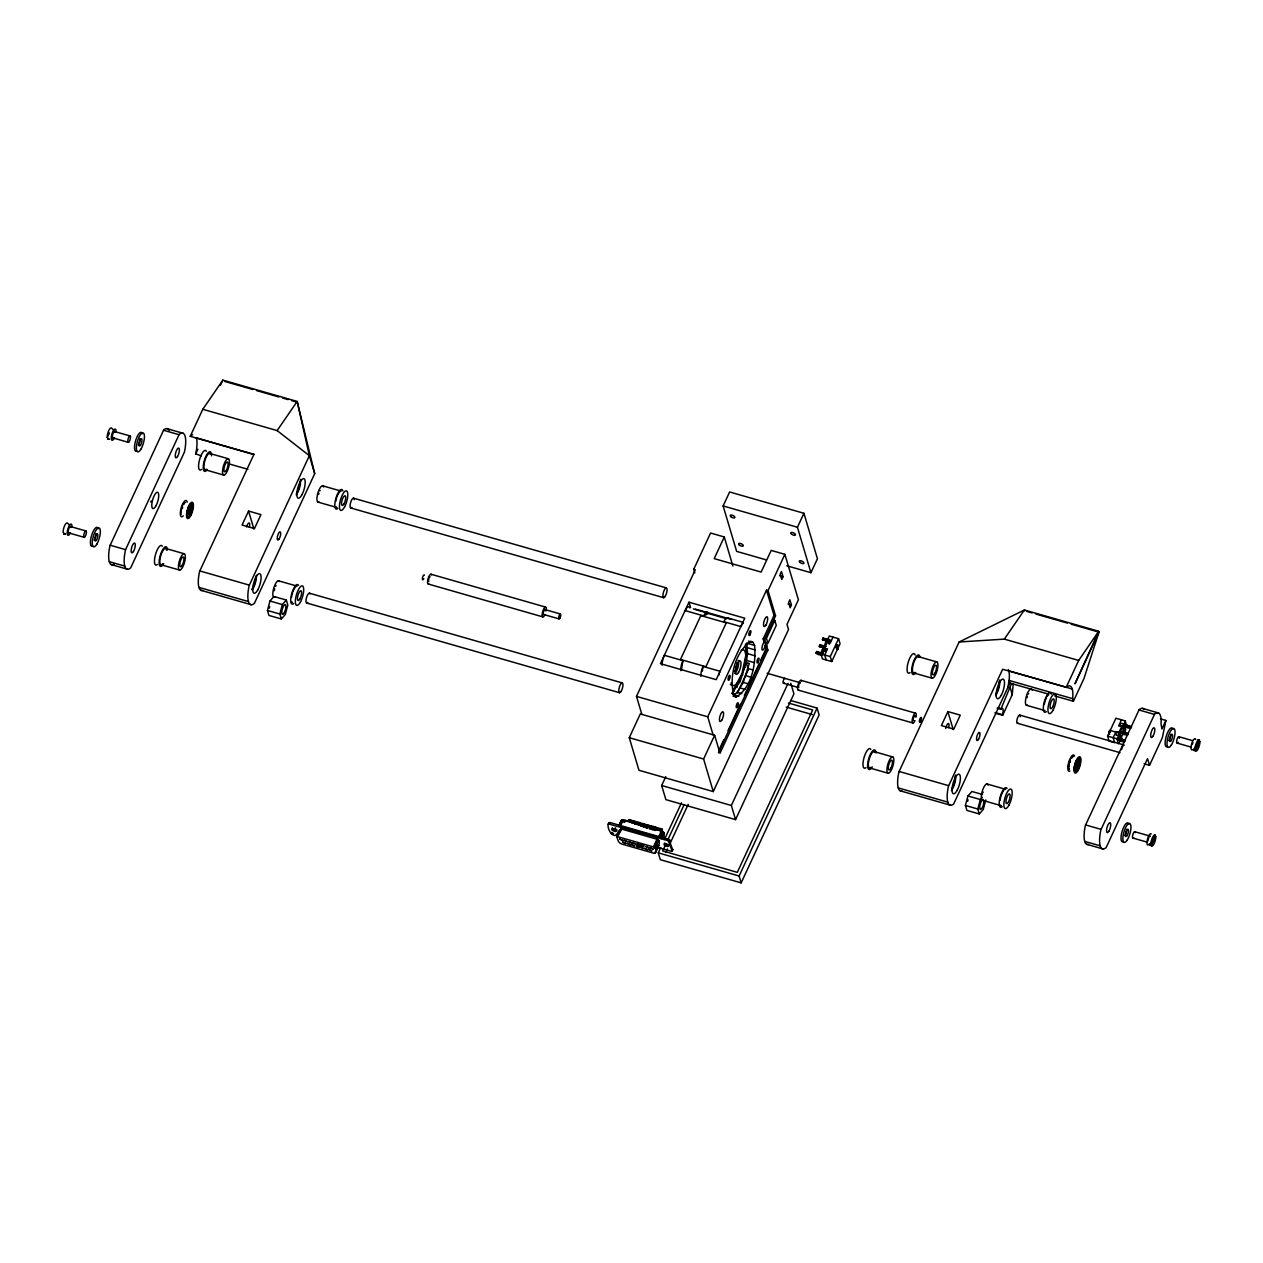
<?xml version="1.0" encoding="UTF-8"?>
<svg xmlns="http://www.w3.org/2000/svg" width="1263" height="1263" viewBox="0 0 1263 1263"><rect width="100%" height="100%" fill="white"/><g stroke="black" fill="none" stroke-linecap="round" stroke-linejoin="round"><path stroke-width="1.5" d="M735.524 667.638L735.713 666.501M742.186 672.484L746.07 654.202L745.423 644.351L746.843 643.183L754.595 645.393C756.205 663.107 752.195 687.183 736.187 697.002L733.077 696.118M658.907 840.653C653.618 842.2 658.623 853.709 653.792 853.22L621.759 844.031C615.618 842.279 615.634 829.949 621.743 829.128L656.981 839.232C662.696 841.205 656.207 850.204 655.181 853.251M662.917 833.438L662.696 831.543L660.991 830.565L625.753 820.461L624.475 821.061M616.391 834.164L615.807 835.411C609.903 836.674 605.056 822.734 610.187 822.592L668.885 839.469L672.737 849.873L670.89 851.215L658.039 847.536M640.357 845.247L637.215 844.063L640.294 845.042M672.153 851.136L668.301 840.732L608.403 823.871M995.323 713.185L1002.664 715.3L1012.263 694.618L1013.226 683.472M1072.619 698.644L1072.776 697.002A22.071 6.978 -74 0 0 1066.335 687.261L1002.617 669.279L948.466 786.186A22.071 6.978 -74 0 0 953.723 803.852L1009.911 683.078L1009.121 680.441L1072.619 698.644L1073.408 701.281L1054.637 695.897M748.296 669.564L746.212 662.538L747.538 653.65L746.843 643.183M636.284 824.123L637.405 822.418L638.904 822.845M644.872 826.57L646.182 824.818A3.173 0.9 10.3 0 1 646.719 824.613L649.592 825.449A3.173 0.9 10.3 0 1 648.945 825.797L646.072 824.976L647.477 825.307M681.325 670.448L682.92 660.628A8.494 2.684 -74 0 0 680.741 670.558M702.354 671.095L703.049 666.406A8.494 2.684 -74 0 0 700.87 676.321M631.642 822.86L633.379 820.855L636.363 821.676A3.205 0.9 10.3 0 1 635.857 821.976L632.842 821.234L634.279 821.503M641.509 845.436C646.798 844.568 642.409 849.51 640.467 843.873M1160.492 718.884L1165.923 720.431L1162.355 737.655L1149.519 765.331L1144.104 763.768M718.426 752.811L766.325 649.64L765.173 645.614L766.72 646.056L767.872 650.082L719.973 753.253L714.637 735.255L640.294 713.942L629.274 737.703L638.952 770.272L713.279 791.585L788.522 629.511L786.991 624.364L798.405 599.783L784.876 554.346L771.188 550.415L761.147 572.076L714.211 558.625L724.267 536.964L710.564 533.033L693.734 569.297L694.792 572.897M732.082 693.166L740.15 681.499L746.67 660.438L754.421 662.665M731.956 693.276L735.05 694.161L737.166 692.313L743.244 682.399L749.322 663.422L746.212 662.538M765.141 645.756L766.72 646.056A4.247 1.342 -74 0 0 765.71 642.678L764.683 639.362L775.545 615.886L768.046 590.61L784.876 554.346M169.1 430.43A22.071 6.978 -74 0 0 163.685 430.004L109.96 545.727A22.071 6.978 -74 0 0 114.096 564.229M125.574 549.642L125.447 550.163A22.071 6.978 -74 0 0 130.705 567.845L184.414 452.122A22.071 6.978 -74 0 0 179.172 434.44L125.574 549.642L110.086 545.19M201.18 455.911L195.718 453.78A22.071 6.978 -74 0 0 196.381 437.835L254.273 454.427M253.958 454.301L199.586 571.429A22.071 6.978 -74 0 0 202.68 590.405M202.79 409.275L277.134 430.588L297.184 401.445L309.356 455.675L249.143 585.637A22.071 6.978 -74 0 0 254.4 603.319L314.708 473.657L297.184 401.445L222.856 380.131L202.79 409.275L190.239 436.319L253.737 454.522M1071.103 624.143L1098.968 632.131L1074.971 683.836L1098.715 631.295L1024.388 609.982L959.122 641.999L898.909 771.961A22.071 6.978 -74 0 0 902.003 790.938M1143.899 709.19A22.071 6.978 -74 0 0 1139.115 709.711L1085.391 825.449A22.071 6.978 -74 0 0 1088.485 844.426M1165.923 720.431L1161.928 729.035L1161.044 723.904A22.071 6.978 -74 0 0 1154.603 714.163L1100.878 829.886A22.071 6.978 -74 0 0 1106.135 847.568L1147.53 758.637L1149.519 765.331M275.713 597.004L286.338 600.051L287.806 605.009L285.296 614.465L281.317 618.981L268.94 615.428L267.456 610.471L269.966 601.014L273.945 596.499M281.317 618.981L279.849 614.023L282.359 604.567L286.338 600.051M985.772 799.984L983.261 809.457L979.283 813.956L966.905 810.404L965.421 805.462L967.932 795.99L971.91 791.491L982.535 794.522M979.283 813.956L977.815 809.015L980.325 799.542L982.314 797.3M634.642 824.06L634.642 822.15M1011.489 683.536L1000.88 709.238A5.936 1.879 -74 0 1 1002.98 709.159A5.936 1.879 -74 0 1 1002.506 714.605L1002.664 715.3M640.104 847.047L643.183 848.468L638.952 845.389M1002.49 714.669L995.133 712.553M1098.968 632.131L1084.017 678.436L1073.408 701.281M734.056 691.429L733.393 689.756L741.665 674.174L742.849 674.852M108.681 439.035A5.857 1.847 -74 0 1 107.702 438.956L109.202 439.303L107.276 437.582L109.455 432.893M220.457 385.262L222.856 380.131M195.591 454.317L197.944 449.233M248.558 511.057L242.07 525.029L254.463 528.581L260.936 514.609L248.558 511.057L253.895 529.039M766.357 559.904L736.645 551.378L723.131 505.942L729.619 491.97L803.931 513.283L817.429 558.72L810.941 572.692L786.802 565.761M641.841 714.384L636.489 696.387L695.282 569.739L693.734 569.297M688.982 602.198L660.454 663.675L716.2 679.668L744.744 618.191L688.982 602.198L690.593 607.598M708.275 613.471L708.196 613.218A8.494 2.684 -74 0 0 703.68 615.918L708.275 613.471L726.572 618.728M608.324 824.313L609.319 822.481L608.877 823.729M609.603 823.839L610.187 822.592M610.96 833.201L611.939 832.522M611.355 833.785L611.813 832.412M612.081 832.649L611.497 833.896L612.239 832.759M612.002 834.243L612.413 832.87M612.192 834.338L613.55 833.343M619.154 824.96L621.38 820.208L622.612 820.003L661.354 831.086L664.054 833.027L664.212 839.563M618.728 826.128L621.68 820.05M619.075 826.002L622.091 819.971M622.343 819.987L619.549 825.986L656.744 836.564M619.833 826.018L622.612 820.003M620.417 826.144L623.212 820.145M623.811 821.913L624.632 820.397M616.881 837.416L620.859 829.002M623.985 821.803L624.885 820.35M616.881 836.864L621.017 829.002M624.38 821.739L625.027 820.334M617.449 836.69L621.743 829.128M625.106 821.866L625.753 820.461M723.62 622.106L723.81 621.696A8.494 2.684 -74 0 1 727.883 618.112M790.78 683.267L793.922 693.876L735.555 819.624L665.869 799.637L661.67 785.507L665.775 776.65M637.357 846.526L638.099 844.931M638.525 846.447C632.7 843.4 639.931 850.757 638.904 845.215M638.904 846.968L639.046 845.689M713.074 734.813L707.738 716.816L766.515 590.168L768.046 590.61M810.941 572.692L797.442 527.255L803.931 513.283M618.175 836.816L653.413 846.92L656.981 839.232M660.344 831.97L660.991 830.565M661.354 831.086L658.56 837.085L660.328 837.937L663.107 831.922M655.339 848.341L654.376 847.315L657.755 839.532M661.323 832.364L661.78 830.865M654.55 847.426L658.118 839.737M659.175 837.306L661.97 831.291M654.723 847.536L658.291 839.848L655.008 847.773M659.491 837.432L662.27 831.433M659.775 837.59L662.57 831.591M655.118 847.899L658.686 840.211M660.06 837.764L662.854 831.749M660.565 838.111L663.343 832.112M660.77 838.3L663.564 832.301M660.944 838.49L663.738 832.491M661.086 838.679L663.88 832.68M654.534 853.378L658.844 845.421M661.97 837.543L664.054 833.027M783.028 576.717L781.734 579.512L780.171 574.27L781.465 571.476L783.028 576.717L779.603 575.723M654.85 853.378L658.654 845.626M790.764 700.523L817.082 708.085L819.119 714.937L741.16 882.869L660.312 859.693L658.276 852.841L660.77 847.473M664.922 838.537L681.499 802.81M713.279 791.585L703.602 759.016L714.637 735.255M665.996 843.795L662.68 850.93L737.324 872.338L812.677 709.98L788.428 703.033M667.511 840.463L684.214 804.547M668.301 840.732L668.885 839.469M668.664 840.937L669.074 839.563M668.837 841.047L669.422 839.784M737.434 692.977L748.233 669.722M668.995 841.158L669.579 839.895M669.264 841.395L669.722 840.021M765.71 642.678L764.131 642.267L763.136 638.92L774.03 615.46L766.515 590.168M669.532 841.853L670.116 840.605M665.854 852.509L667.511 848.941M670.006 843.589L688.224 804.342M671.616 851.325L672.737 849.873M671.758 851.325L672.753 849.494M718.979 750.127L723.888 739.534M727.993 730.709L740.292 704.217M744.381 695.392L759.142 663.596M760.784 660.06L765.71 649.466L767.872 650.082M791.443 604.993L790.149 607.787L788.586 602.562L789.88 599.767L791.443 604.993L788.017 604.014M735.555 819.624L731.356 805.478L788.08 683.283M816.135 652.924C832.412 655.686 812.93 656.207 816.782 651.519L822.987 653.303M824.076 647.998L819.434 646.672L819.924 644.746L826.128 646.53M827.218 641.257L822.56 639.931L823.066 638.02L829.254 639.804M816.293 653.429L816.782 651.519M819.434 646.672L819.924 644.746M822.56 639.931L823.066 638.02M823.05 653.003L822.702 648.298L827.533 648.882L824.707 654.976L826.191 659.949M829.223 644.304L827.754 639.331L829.286 636.031L838.569 638.699L840.053 643.672L831.749 661.544L822.45 658.891L820.982 653.918L822.055 649.687M823.808 647.824L826.002 641.209L827.754 639.331M827.233 642.346L824.581 648.045L825.576 651.361M833.012 637.105L830.186 643.199L826.444 642.125M831.749 661.544L830.265 656.571L838.569 638.699M835.901 646.498L836.611 644.967L838.158 645.409L838.174 649.435L836.627 648.993L835.901 646.498L837.448 646.94L838.174 649.435M837.385 645.188L837.401 649.214M837.448 646.94L838.158 645.409M741.16 882.869L739.123 876.017L817.082 708.085M947.882 711.59L941.393 725.562L953.786 729.114L960.259 715.142L947.882 711.59L953.218 729.588M1066.114 687.482L1078.665 660.438L1098.715 631.295M1109.498 734.356L1109.467 730.346L1119.918 733.061M1120.17 733.598L1116.902 738.776L1118.371 743.749L1121.655 738.571L1119.728 732.682L1115.987 731.609L1113.161 737.703L1114.645 742.676L1109.088 741.081L1107.604 736.108L1115.908 718.221L1125.191 720.889L1126.675 725.862M1121.465 719.815L1118.639 725.909L1123.47 726.509L1125.191 720.889M1118.955 732.461L1121.591 726.762M1118.26 739.534C1134.537 742.297 1115.055 742.802 1118.907 738.145L1125.254 740.418L1118.907 738.145M1121.386 732.777C1137.663 735.555 1118.181 736.076 1122.033 731.388L1128.396 733.677M1124.528 726.02C1140.805 728.783 1121.323 729.304 1125.175 724.615L1131.522 726.904L1125.175 724.615M1118.418 740.039L1119.065 738.65M1121.544 733.298L1122.033 731.388M1124.686 726.525L1125.333 725.136M1121.197 737.639L1123.849 731.956L1122.365 726.983L1119.728 732.682L1121.655 738.571M1123.849 731.956L1125.586 730.077L1124.117 725.104M1149.835 845.373L1154.177 836.011C1156.34 831.228 1152.772 843.542 1150.988 844.537L1149.441 844.079L1151.43 845.91A5.857 1.847 -74 0 0 1154.24 843.447A5.857 1.847 -74 0 0 1155.756 836.595L1154.177 836.011M1193.93 750.364L1193.551 749.085L1195.098 749.527L1199.44 740.165L1197.892 739.708L1199.85 741.586A5.857 1.847 -74 0 1 1198.334 748.438A5.857 1.847 -74 0 1 1195.524 750.901L1193.93 750.364L1197.545 742.565M1151.382 845.815L1155.724 836.453M1195.477 750.806L1199.818 741.444M657.928 829.617L658.86 828.575A3.173 0.9 10.3 0 1 659.586 828.307L662.475 829.065A3.173 0.9 10.3 0 1 661.812 829.491L658.939 828.67L660.486 829.191M649.371 827.076L650.54 826.034L651.819 826.602M959.122 641.999L1004.322 639.125L1024.388 609.982L1024.64 610.818M1000.88 709.238L997.202 708.196M190.239 436.319L190.46 436.098A22.071 6.978 -74 0 1 192.623 434.804M746.117 648.661L747.585 647.761L755.337 649.971M746.07 654.202L747.538 653.65L755.274 655.86M745.265 660.596L746.67 660.438M658.276 845.705L657.36 845.531M643.262 824.171L641.793 823.618L644.667 824.565A3.173 0.9 10.3 0 0 645.298 824.218L642.425 823.397A3.173 0.9 10.3 0 0 641.778 823.744L640.815 824.565A3.173 2.826 57.1 0 0 640.578 825.339M743.765 667.401L745.075 667.669M743.244 682.399L747.885 683.725M723.131 505.942L797.442 527.255M224.956 381.505L252.837 389.493M256.547 390.567L278.855 396.961M282.565 398.019L288.138 399.613M291.864 400.687L297.437 402.281M1026.487 611.355L1032.076 612.95M1035.786 614.023L1067.377 623.085M1004.322 639.125L1078.665 660.438M166.811 428.599L183.182 433.304M1142.257 708.322L1158.613 713.011M1008.758 670.795L1072.255 688.998M163.464 430.225L178.951 434.661M1138.894 709.948L1154.382 714.384M209.563 453.385L228.492 458.801A8.494 2.684 -74 0 1 226.819 472.062A8.494 2.684 -74 0 1 222.635 469.836A8.494 2.684 -74 0 1 228.492 458.801M322.57 485.781L341.152 491.118M918.059 656.555L936.988 661.97A8.494 2.684 -74 0 1 935.315 675.231A8.494 2.684 -74 0 1 931.131 673.005A8.494 2.684 -74 0 1 936.988 661.97M774.03 615.46L775.545 615.886M1009.911 683.078L1047.138 693.75M353.451 498.159L666.28 587.879M229.203 463.947L247.88 469.299M114.507 431.504L129.994 435.94M1178.789 736.692L1192.556 740.639M823.208 638.525L827.865 639.852A1.705 1.437 -16.6 0 1 830.454 640.562A1.705 1.437 -16.6 0 1 828.133 642.267A1.705 1.437 -16.6 0 1 827.77 639.788M822.418 639.425L827.06 640.751M112.817 437.882L128.305 442.334M1177.1 743.086L1190.867 747.033M350.846 507.994L663.675 597.699M727.251 617.781L742.391 622.122M695.266 609.066L730.898 619.265M693.324 608.955L708.196 613.218M820.082 645.267L823.176 646.151M1123.738 732.351L1126.833 733.235M204.89 469.662L223.804 475.093M317.881 502.074L336.811 507.489M913.386 672.832L932.299 678.263M1026.377 705.243L1043.443 710.138M819.277 646.151L823.934 647.477M1108.756 731.877L1110.303 732.319L1110.288 730.314M703.68 615.918L685.099 610.582A8.494 2.684 -74 0 1 689.614 607.882M723.81 621.696L740.844 626.574A8.494 2.684 -74 0 1 743.512 622.896M816.94 652.04L823.144 653.808M820.982 653.918L830.265 656.571M1107.604 736.108L1116.902 738.776M763.136 638.92L764.683 639.362M998.354 707.943L1000.691 708.606M1019.715 715.079L1124.244 745.059M748.438 641.099L753.095 642.441L754.595 645.393M1017.362 723.241L1120.028 752.685M430.936 574.207L545.537 607.077M800.931 680.315L915.533 713.169M544.89 609.54L560.377 613.976M767.13 673.258L800.268 682.762M748.185 668.569L752.827 669.895M543.579 614.45L559.067 618.886M783.486 683.236L797.253 687.198M428.331 584.043L542.932 616.912M798.327 690.135L912.928 723.004M745.959 675.752L750.601 677.079M682.92 660.628L664.338 655.292A8.494 2.684 -74 0 0 662.144 665.222M703.049 666.406L720.099 671.284A8.494 2.684 -74 0 0 718.647 675.358M740.244 688.035L744.886 689.377M737.166 692.313L741.807 693.64M786.218 707.106L812.346 714.59M732.635 694.476L738.823 696.245M165.469 548.379L184.382 553.81A8.494 2.684 -74 0 1 182.709 567.071A8.494 2.684 -74 0 1 178.525 564.845A8.494 2.684 -74 0 1 184.382 553.81M278.46 580.791L297.042 586.111M873.964 751.548L892.878 756.979A8.494 2.684 -74 0 1 891.22 770.241A8.494 2.684 -74 0 1 887.036 768.015A8.494 2.684 -74 0 1 892.878 756.979M986.956 783.96L1005.553 789.296M309.34 593.168L622.185 682.888M70.412 526.513L85.9 530.949M1134.695 831.701L1150.183 836.138M68.723 532.891L84.211 537.343M1133.006 838.095L1146.772 842.042M199.712 570.892L249.269 585.116M899.035 771.44L948.592 785.649M1085.517 824.913L1101.004 829.349M636.489 696.387L707.738 716.816M306.735 603.004L619.58 692.708M160.78 564.672L179.709 570.102M869.291 767.841L888.205 773.272M967.932 795.99L980.325 799.542M982.282 800.253L1001.212 805.668M269.966 601.014L282.359 604.567M965.421 805.462L977.815 809.015M109.297 561.672L124.769 566.108M198.923 587.374L248.479 601.583M898.246 787.907L947.803 802.131M1084.728 841.395L1100.215 845.831M111.191 564.561L127.563 569.25M200.833 590.263L251.258 604.724M900.156 790.796L950.581 805.257M1086.638 844.268L1102.994 848.973M267.456 610.471L279.849 614.023M629.274 737.703L703.602 759.016M661.67 785.507L731.356 805.478M646.024 827.47L647.066 827.912M649.214 828.781L654.787 830.375M658.276 852.841L739.123 876.017M654.787 829.996L655.734 830.438M653.413 846.92L654.376 847.315M644.256 826.791L633.694 822.734L636.315 824.297M644.067 826.76L633.694 822.734L643.798 826.728M645.535 827.391L647.319 828.102M643.467 826.776L633.694 822.734L637.152 824.534M753.095 642.441L750.948 641.288C734.924 651.755 728.672 677.915 734.04 695.866L736.187 697.002M277.134 430.588L309.356 455.675L314.708 473.657M739.123 680.425L740.15 681.499M656.129 827.865L654.866 827.249L653.681 828.26A3.173 2.826 57.1 0 0 653.445 829.033M737.15 687.151L736.297 685.746L736.376 686.93M1199.44 740.165L1199.392 740.055A5.857 1.847 -74 0 0 1196.582 742.533A5.857 1.847 -74 0 0 1195.066 749.369L1195.098 749.527M1125.586 730.077L1123.66 724.188M643.499 824.613L643.704 825.402A3.173 2.826 57.1 0 1 643.609 826.507M1123.47 726.509L1124.938 731.482M1119.523 734.987L1121.007 739.96M1118.434 735.476L1119.902 740.434M1012.263 694.618L1010.289 687.94L1007.953 687.261L1009.279 678.799A22.071 6.978 -74 0 0 1008.253 669.485M835.885 644.493L836.248 645.74M724.267 536.964L732.903 566.045M664.591 843.084L664.606 843.163A2.589 1.089 24.9 0 0 666.422 844.726A2.589 1.089 24.9 0 0 668.822 845.168M1150.972 844.379L1150.988 844.537A5.857 1.847 -74 0 1 1152.488 837.527A5.857 1.847 -74 0 1 1155.298 835.064M113.559 429.941L111.57 428.125A5.857 1.847 -74 0 0 108.76 430.588A5.857 1.847 -74 0 0 107.244 437.424L107.276 437.582M69.449 524.95L67.523 523.229A5.857 1.847 -74 0 0 64.666 525.597A5.857 1.847 -74 0 0 63.15 532.433L65.108 534.312L63.608 533.965A5.857 1.847 -74 0 0 65.187 533.523M1017.978 723.052A4.247 1.342 -74 0 1 1016.841 720.857A4.247 1.342 -74 0 1 1018.736 715.632A4.247 1.342 -74 0 1 1020.283 716.721M1121.576 749.606A4.247 1.342 -74 0 1 1122.16 747.633M1122.381 747.128A4.247 1.342 -74 0 1 1123.454 745.407M736.897 662.838A4.247 1.342 -74 0 1 737.024 667.574A4.247 1.342 -74 0 1 734.419 670.858M274.276 590.737A5.099 1.61 -74 0 1 274.655 588.858M275.523 586.411A5.099 1.61 -74 0 1 276.06 585.416M293.726 603.493A10.183 3.221 -74 0 1 291.611 594.052A10.183 3.221 -74 0 1 298.526 585.322M292.369 602.404A8.494 2.684 -74 0 1 291.832 601.804M291.532 597.241A8.494 2.684 -74 0 1 292.463 593.026M292.811 591.984A8.494 2.684 -74 0 1 293.6 590.026M294.042 589.158A8.494 2.684 -74 0 1 294.942 587.674M295.842 586.664A8.494 2.684 -74 0 1 296.268 586.348M275.334 596.641A8.494 2.684 -74 0 1 273.566 588.763A8.494 2.684 -74 0 1 279.344 581.501M1148.983 844.3A5.857 1.847 -74 0 1 1147.278 839.927A5.857 1.847 -74 0 1 1151.272 833.912M1133.637 837.701A3.315 1.042 -74 0 1 1132.485 836.659A3.315 1.042 -74 0 1 1133.811 832.396A3.315 1.042 -74 0 1 1135.2 832.696M1147.988 840.858A3.315 1.042 -74 0 1 1148.841 837.669M1149.535 836.532A3.315 1.042 -74 0 1 1149.883 836.232M269.382 608.15A5.099 1.61 -74 0 1 269.635 606.524M255.726 576.449A8.494 2.684 -74 0 1 251.747 589.3M256.421 575.328A10.183 3.221 -74 0 1 252.19 590.058M299.82 481.44A8.494 2.684 -74 0 1 296.3 493.722M300.42 479.451A10.183 3.221 -74 0 1 296.284 495.049M246.617 526.924A4.247 1.342 -74 0 1 249.064 522.945A4.247 1.342 -74 0 1 249.348 527.145M999.743 679.983A10.183 3.221 -74 0 1 995.607 695.581M999.065 681.262A8.494 2.684 -74 0 1 996.081 693.576M955.633 774.993A10.183 3.221 -74 0 1 951.513 790.591M954.97 776.256A8.494 2.684 -74 0 1 951.513 789.264M945.703 728.53A4.247 1.342 -74 0 1 948.197 723.494A4.247 1.342 -74 0 1 948.671 727.677M913.812 720.478A2.542 0.805 -74 0 1 913.244 718.868A2.542 0.805 -74 0 1 914.475 715.837A2.542 0.805 -74 0 1 915.265 716.91M798.784 687.577A2.542 0.805 -74 0 1 798.8 685.162M799.242 683.946A2.542 0.805 -74 0 1 800.047 682.841M784.26 682.573A2.542 0.805 -74 0 1 783.107 682.62A2.542 0.805 -74 0 1 783.834 679.32A2.542 0.805 -74 0 1 785.112 678.689M798.784 690.008A5.099 1.61 -74 0 1 798.169 684.451A5.099 1.61 -74 0 1 801.563 681.041M914.996 720.668A5.099 1.61 -74 0 1 912.154 721.473A5.099 1.61 -74 0 1 914.538 713.769A5.099 1.61 -74 0 1 916.149 716.942M114.538 437.645A5.857 1.847 -74 0 1 111.318 438.924A5.857 1.847 -74 0 1 113.607 430.273A5.857 1.847 -74 0 1 116.038 431.993M113.465 437.503A3.315 1.042 -74 0 1 112.312 436.461A3.315 1.042 -74 0 1 113.638 432.199A3.315 1.042 -74 0 1 115.012 432.499M351.84 507.394A5.099 1.61 -74 0 1 350.056 505.784A5.099 1.61 -74 0 1 352.093 499.232A5.099 1.61 -74 0 1 354.224 499.69M181.177 514.215A6.789 2.147 -74 0 1 181.225 510.157M181.588 508.452A6.789 2.147 -74 0 1 182.425 505.958M183.103 504.49A6.789 2.147 -74 0 1 184.887 502.248M182.061 508.579A6.789 2.147 -74 0 1 182.582 506.889M183.561 504.632A6.789 2.147 -74 0 1 183.924 504M184.287 503.448A6.789 2.147 -74 0 1 185.014 502.642M182.409 508.515A4.247 1.342 -74 0 1 182.567 507.979M188.834 506.131A6.789 2.147 -74 0 1 191.629 503.874A6.789 2.147 -74 0 1 192.055 508.736M191.897 509.589A6.789 2.147 -74 0 1 188.061 516.788A6.789 2.147 -74 0 1 187.113 510.947M187.571 509.242A6.789 2.147 -74 0 1 188.487 506.842M189.703 513.236A4.247 1.342 -74 0 1 187.777 513.22A4.247 1.342 -74 0 1 189.15 507.552A4.247 1.342 -74 0 1 191.187 507.079M190.997 509.842A4.247 1.342 -74 0 1 190.145 512.415M183.261 515.825A8.494 2.684 -74 0 1 180.293 513.441A8.494 2.684 -74 0 1 183.388 502.674A8.494 2.684 -74 0 1 187.161 502.264M136.925 451.065A9.851 3.11 -74 0 1 135.741 440.329A9.851 3.11 -74 0 1 142.309 433.73M140.004 438.687A3.821 1.216 -74 0 1 138.298 445.065M983.009 792.659A5.099 1.61 -74 0 1 983.151 792.027M1002.222 806.662A10.183 3.221 -74 0 1 1000.107 797.221A10.183 3.221 -74 0 1 1007.037 788.507M1000.864 805.573A8.494 2.684 -74 0 1 1000.58 805.336M1000.028 800.41A8.494 2.684 -74 0 1 1000.959 796.195M1001.306 795.153A8.494 2.684 -74 0 1 1002.096 793.196M1002.538 792.327A8.494 2.684 -74 0 1 1003.438 790.843M1004.338 789.833A8.494 2.684 -74 0 1 1004.764 789.517M983.403 800.126A8.494 2.684 -74 0 1 982.377 790.859A8.494 2.684 -74 0 1 988.029 785.16M92.831 546.074A9.851 3.11 -74 0 1 91.631 535.338A9.851 3.11 -74 0 1 98.198 528.723M95.893 533.696A3.821 1.216 -74 0 1 94.204 540.075M318.608 494.48A5.099 1.61 -74 0 1 318.939 493.202M319.886 490.881A5.099 1.61 -74 0 1 320.155 490.407M337.821 508.484A10.183 3.221 -74 0 1 335.879 498.396A10.183 3.221 -74 0 1 342.873 490.928M336.463 507.394A8.494 2.684 -74 0 1 336.179 507.158M335.784 501.206A8.494 2.684 -74 0 1 336.558 498.017M336.905 496.975A8.494 2.684 -74 0 1 337.695 495.017M338.137 494.149A8.494 2.684 -74 0 1 339.037 492.665M339.494 492.096A8.494 2.684 -74 0 1 340.363 491.339M319.002 501.948A8.494 2.684 -74 0 1 317.976 492.696A8.494 2.684 -74 0 1 323.628 486.981M70.444 532.654A5.857 1.847 -74 0 1 67.207 533.933A5.857 1.847 -74 0 1 69.512 525.282A5.857 1.847 -74 0 1 71.944 527.003M69.37 532.512A3.315 1.042 -74 0 1 68.202 531.47A3.315 1.042 -74 0 1 69.528 527.192A3.315 1.042 -74 0 1 70.917 527.508M910.086 672.595A10.183 3.221 -74 0 1 908.16 662.507A10.183 3.221 -74 0 1 915.138 655.023M915.817 672.705A10.183 3.221 -74 0 1 911.728 671.19A10.183 3.221 -74 0 1 915.249 657.912A10.183 3.221 -74 0 1 919.953 657.107M914.933 672.39A8.494 2.684 -74 0 1 913.165 664.527A8.494 2.684 -74 0 1 918.943 657.249M157.496 564.435A10.183 3.221 -74 0 1 155.381 554.978A10.183 3.221 -74 0 1 162.311 546.263M163.764 563.708A10.183 3.221 -74 0 1 159.138 563.345A10.183 3.221 -74 0 1 162.816 549.437A10.183 3.221 -74 0 1 167.442 549.815M162.769 563.787A8.494 2.684 -74 0 1 159.801 561.388A8.494 2.684 -74 0 1 162.895 550.636A8.494 2.684 -74 0 1 166.669 550.21M151.134 501.001A8.494 2.684 -74 0 1 150.755 502.011M1123.439 841.616A9.851 3.11 -74 0 1 1122.239 830.88A9.851 3.11 -74 0 1 1128.806 824.265M1126.517 829.223A3.821 1.216 -74 0 1 1124.812 835.617M741.192 650.145A18.598 5.873 -74 0 1 743.433 670.416A18.598 5.873 -74 0 1 731.04 682.888M732.003 684.167A18.598 5.873 -74 0 1 730.282 684.657M738.145 660.407A7.041 2.226 -74 0 1 738.081 667.117A7.041 2.226 -74 0 1 734.656 673.542M865.992 767.604A10.183 3.221 -74 0 1 863.876 758.147A10.183 3.221 -74 0 1 870.807 749.433M872.259 766.878A10.183 3.221 -74 0 1 867.634 766.515A10.183 3.221 -74 0 1 871.328 752.606A10.183 3.221 -74 0 1 875.954 752.985M870.823 767.399A8.494 2.684 -74 0 1 869.07 759.537A8.494 2.684 -74 0 1 874.849 752.259M1069.035 769.404A6.789 2.147 -74 0 1 1068.687 768.709M1068.498 766.973A6.789 2.147 -74 0 1 1069.098 762.947M1069.351 762.094A6.789 2.147 -74 0 1 1070.266 759.695M1070.961 758.368A6.789 2.147 -74 0 1 1071.687 757.358M1072.05 757.011A6.789 2.147 -74 0 1 1073.013 756.569M1069.145 768.851A6.789 2.147 -74 0 1 1069.035 768.346M1068.956 767.115A6.789 2.147 -74 0 1 1069.193 764.794M1069.808 762.236A6.789 2.147 -74 0 1 1070.393 760.594M1071.434 758.495A6.789 2.147 -74 0 1 1071.798 757.958M1072.508 757.137A6.789 2.147 -74 0 1 1072.855 756.884M1070.25 761.968A4.247 1.342 -74 0 1 1070.44 761.463M1076.692 760.01A6.789 2.147 -74 0 1 1079.739 761.905A6.789 2.147 -74 0 1 1075.681 771.251A6.789 2.147 -74 0 1 1075.081 763.736M1075.35 762.899A6.789 2.147 -74 0 1 1076.329 760.642M1077.434 767.351A4.247 1.342 -74 0 1 1075.287 766.72A4.247 1.342 -74 0 1 1077.907 760.689A4.247 1.342 -74 0 1 1078.049 765.931M1077.844 766.436A4.247 1.342 -74 0 1 1077.639 766.909M1069.887 771.093A8.494 2.684 -74 0 1 1068.861 761.842A8.494 2.684 -74 0 1 1074.513 756.142M201.591 469.426A10.183 3.221 -74 0 1 199.475 459.969A10.183 3.221 -74 0 1 206.406 451.254M207.321 469.536A10.183 3.221 -74 0 1 203.217 468.02A10.183 3.221 -74 0 1 206.737 454.743A10.183 3.221 -74 0 1 211.458 453.938M211.553 454.806A10.183 3.221 -74 0 1 211.568 455.801M206.422 469.22A8.494 2.684 -74 0 1 204.669 461.358A8.494 2.684 -74 0 1 210.447 454.08M1192.477 749.827A5.857 1.847 -74 0 1 1191.767 743.433A5.857 1.847 -74 0 1 1195.666 739.502M1178.095 742.202A3.315 1.042 -74 0 1 1176.595 741.87A3.315 1.042 -74 0 1 1178.032 737.229A3.315 1.042 -74 0 1 1179.295 738.366M1192.367 744.239A3.315 1.042 -74 0 1 1192.935 742.66M1124.749 729.493A1.705 1.437 -16.6 0 1 1123.296 731.245M1120.423 739.344A1.705 1.437 -16.6 0 1 1119.886 739.976M765.125 642.22A4.247 1.342 -74 0 1 763.957 648.898A4.247 1.342 -74 0 1 761.984 647.651A4.247 1.342 -74 0 1 764.746 641.983M1027.103 697.65A5.099 1.61 -74 0 1 1027.435 696.371M1028.382 694.05A5.099 1.61 -74 0 1 1028.666 693.576M1046.317 711.653A10.183 3.221 -74 0 1 1044.39 701.565A10.183 3.221 -74 0 1 1051.369 694.097M1044.975 710.564A8.494 2.684 -74 0 1 1044.675 710.327M1044.28 704.375A8.494 2.684 -74 0 1 1045.054 701.186M1045.401 700.144A8.494 2.684 -74 0 1 1046.206 698.186M1047.09 696.529A8.494 2.684 -74 0 1 1047.548 695.834M1047.99 695.266A8.494 2.684 -74 0 1 1048.874 694.508M1027.498 705.117A8.494 2.684 -74 0 1 1026.472 695.866A8.494 2.684 -74 0 1 1032.139 690.151M307.73 602.404A5.099 1.61 -74 0 1 306.404 597.952A5.099 1.61 -74 0 1 309.988 593.894M617.023 829.949A2.589 1.089 24.9 0 1 614.371 829.823A2.589 1.089 24.9 0 1 612.334 827.881M615.223 827.818A2.589 1.089 24.9 0 1 615.791 828.133M428.789 581.485A2.542 0.805 -74 0 1 428.804 579.054M429.246 577.838A2.542 0.805 -74 0 1 430.051 576.733M423.815 578.628A2.542 0.805 -74 0 1 422.458 579.449A2.542 0.805 -74 0 1 423.058 576.07A2.542 0.805 -74 0 1 424.4 575.249M543.816 614.386A2.542 0.805 -74 0 1 543.248 612.776A2.542 0.805 -74 0 1 544.479 609.729A2.542 0.805 -74 0 1 545.269 610.818M545 614.56A5.099 1.61 -74 0 1 542.159 615.365A5.099 1.61 -74 0 1 544.542 607.661A5.099 1.61 -74 0 1 546.153 610.85M428.789 583.901A5.099 1.61 -74 0 1 428.173 578.359A5.099 1.61 -74 0 1 431.567 574.933M983.688 800.142A5.099 1.61 -74 0 1 981.872 808.32A5.099 1.61 -74 0 1 979.851 805.841A5.099 1.61 -74 0 1 983.261 799.621M967.647 801.326A5.099 1.61 -74 0 1 968.074 799.795M1167.533 746.607A9.851 3.11 -74 0 1 1166.349 735.871A9.851 3.11 -74 0 1 1172.917 729.256M1170.612 734.213A3.821 1.216 -74 0 1 1168.922 740.607M650.35 826.239L653.902 826.634L650.35 826.239M619.707 839.042L622.817 840.416L619.707 839.042M628.642 841.6L631.737 842.974L628.642 841.6M631.5 844.647L634.61 846.021L631.532 844.568M632.921 842.831L636.031 844.205L632.921 842.831M644.383 848.341L647.477 849.715L644.383 848.341M645.803 846.526L648.898 847.899L645.803 846.526M650.082 847.757L653.192 849.131L650.082 847.757M627.222 843.384L630.332 844.758L627.222 843.384M648.677 849.525L651.787 850.899L648.677 849.525M628.564 819.955L631.437 820.776A3.173 0.9 10.3 0 0 632.084 820.429L629.211 819.592A3.173 0.9 10.3 0 0 628.564 819.955M637.483 822.513L640.373 823.334A3.173 0.9 10.3 0 0 641.02 822.987L638.131 822.166A3.173 0.9 10.3 0 0 637.483 822.513M654.644 827.439L657.534 828.26A3.173 0.9 10.3 0 0 658.165 827.912L655.481 827.044A3.173 0.9 10.3 0 0 654.644 827.439M622.596 842.026L625.69 843.416L622.596 842.026M624.017 840.211L627.111 841.616L624.017 840.211M700.854 615.586L680.489 659.46L705.891 666.738L726.241 622.864L700.854 615.586M774.787 620.401L766.483 638.289L767.967 643.262L776.271 625.374L774.787 620.401M300.026 598.741A5.099 1.61 -74 0 0 301.02 590.784A5.099 1.61 -74 0 0 297.515 597.399A5.099 1.61 -74 0 0 300.026 598.741M300.531 601.835A10.183 3.221 -74 0 0 302.536 585.937A10.183 3.221 -74 0 0 295.51 599.167A10.183 3.221 -74 0 0 300.531 601.835M284.459 612.366A5.099 1.61 -74 0 0 285.249 604.614A5.099 1.61 -74 0 0 281.791 611.545A5.099 1.61 -74 0 0 284.459 612.366M257.92 589.616A10.183 3.221 -74 0 0 259.91 573.718A10.183 3.221 -74 0 0 252.884 586.948A10.183 3.221 -74 0 0 257.92 589.616M302.015 494.607A10.183 3.221 -74 0 0 304.02 478.709A10.183 3.221 -74 0 0 296.994 491.939A10.183 3.221 -74 0 0 302.015 494.607M279.155 538.891A4.247 1.342 -74 0 0 280.354 531.991A4.247 1.342 -74 0 0 277.355 536.87A4.247 1.342 -74 0 0 279.155 538.891M739.123 544.842A2.542 1.074 24.9 0 0 743.149 545.995A2.542 1.074 24.9 0 0 740.56 543.485A2.542 1.074 24.9 0 0 739.123 544.842M730.709 516.551A2.542 1.074 24.9 0 0 734.734 517.704A2.542 1.074 24.9 0 0 732.161 515.193A2.542 1.074 24.9 0 0 730.709 516.551M791.333 533.933A2.542 1.074 24.9 0 0 795.358 535.086A2.542 1.074 24.9 0 0 792.769 532.591A2.542 1.074 24.9 0 0 791.333 533.933M799.747 562.224A2.542 1.074 24.9 0 0 803.773 563.377A2.542 1.074 24.9 0 0 801.184 560.867A2.542 1.074 24.9 0 0 799.747 562.224M1001.338 695.139A10.183 3.221 -74 0 0 1003.343 679.241A10.183 3.221 -74 0 0 996.318 692.471A10.183 3.221 -74 0 0 1001.338 695.139M957.243 790.149A10.183 3.221 -74 0 0 959.233 774.251A10.183 3.221 -74 0 0 952.207 787.481A10.183 3.221 -74 0 0 957.243 790.149M978.478 739.423A4.247 1.342 -74 0 0 979.678 732.524A4.247 1.342 -74 0 0 976.678 737.418A4.247 1.342 -74 0 0 978.478 739.423M920.538 721.647A2.542 0.805 -74 0 0 921.264 717.51A2.542 0.805 -74 0 0 919.464 720.447A2.542 0.805 -74 0 0 920.538 721.647M129.3 441.45A3.315 1.042 -74 0 0 130.247 436.067A3.315 1.042 -74 0 0 127.91 439.887A3.315 1.042 -74 0 0 129.3 441.45M665.206 596.357A5.099 1.61 -74 0 0 666.659 588.069A5.099 1.61 -74 0 0 663.059 593.942A5.099 1.61 -74 0 0 665.206 596.357M190.634 514.53A6.789 2.147 -74 0 0 191.976 503.921A6.789 2.147 -74 0 0 187.287 512.746A6.789 2.147 -74 0 0 190.634 514.53M190.381 512.983A4.247 1.342 -74 0 0 191.218 506.352A4.247 1.342 -74 0 0 188.298 511.862A4.247 1.342 -74 0 0 190.381 512.983M190.224 511.957A2.542 0.805 -74 0 0 190.713 507.979A2.542 0.805 -74 0 0 188.961 511.278A2.542 0.805 -74 0 0 190.224 511.957M190.808 515.557A8.494 2.684 -74 0 0 192.481 502.311A8.494 2.684 -74 0 0 186.624 513.331A8.494 2.684 -74 0 0 190.808 515.557M140.856 449.265A9.851 3.11 -74 0 0 143.65 433.241A9.851 3.11 -74 0 0 136.688 444.576A9.851 3.11 -74 0 0 140.856 449.265M140.572 445.034A3.821 1.216 -74 0 0 141.661 438.829A3.821 1.216 -74 0 0 138.962 443.218A3.821 1.216 -74 0 0 140.572 445.034M1008.521 801.91A5.099 1.61 -74 0 0 1009.532 793.953A5.099 1.61 -74 0 0 1006.011 800.568A5.099 1.61 -74 0 0 1008.521 801.91M1009.026 805.005A10.183 3.221 -74 0 0 1011.032 789.107A10.183 3.221 -74 0 0 1004.006 802.337A10.183 3.221 -74 0 0 1009.026 805.005M96.746 544.274A9.851 3.11 -74 0 0 99.54 528.25A9.851 3.11 -74 0 0 92.594 539.585A9.851 3.11 -74 0 0 96.746 544.274M96.477 540.043A3.821 1.216 -74 0 0 97.551 533.839A3.821 1.216 -74 0 0 94.867 538.227A3.821 1.216 -74 0 0 96.477 540.043M344.12 503.732A5.099 1.61 -74 0 0 345.131 495.775A5.099 1.61 -74 0 0 341.61 502.39A5.099 1.61 -74 0 0 344.12 503.732M344.625 506.826A10.183 3.221 -74 0 0 346.63 490.928A10.183 3.221 -74 0 0 339.605 504.158A10.183 3.221 -74 0 0 344.625 506.826M85.205 536.459A3.315 1.042 -74 0 0 86.152 531.076A3.315 1.042 -74 0 0 83.8 534.881A3.315 1.042 -74 0 0 85.205 536.459M934.983 673.163A5.099 1.61 -74 0 0 935.978 665.206A5.099 1.61 -74 0 0 932.473 671.837A5.099 1.61 -74 0 0 934.983 673.163M182.377 565.003A5.099 1.61 -74 0 0 183.388 557.046A5.099 1.61 -74 0 0 179.867 563.661A5.099 1.61 -74 0 0 182.377 565.003M133.436 551.521A5.099 1.61 -74 0 0 134.888 543.232A5.099 1.61 -74 0 0 131.289 549.105A5.099 1.61 -74 0 0 133.436 551.521M177.546 456.511A5.099 1.61 -74 0 0 178.983 448.223A5.099 1.61 -74 0 0 175.399 454.096A5.099 1.61 -74 0 0 177.546 456.511M156.091 505.61A8.494 2.684 -74 0 0 157.764 492.349A8.494 2.684 -74 0 0 151.907 503.384A8.494 2.684 -74 0 0 156.091 505.61M1127.37 839.8A9.851 3.11 -74 0 0 1130.164 823.792A9.851 3.11 -74 0 0 1123.202 835.127A9.851 3.11 -74 0 0 1127.37 839.8M1127.085 835.585A3.821 1.216 -74 0 0 1128.175 829.365A3.821 1.216 -74 0 0 1125.475 833.769A3.821 1.216 -74 0 0 1127.085 835.585M738.46 672.532A7.041 2.226 -74 0 0 740.465 661.07A7.041 2.226 -74 0 0 735.492 669.185A7.041 2.226 -74 0 0 738.46 672.532M890.873 768.172A5.099 1.61 -74 0 0 891.883 760.215A5.099 1.61 -74 0 0 888.363 766.83A5.099 1.61 -74 0 0 890.873 768.172M1108.882 831.243A5.099 1.61 -74 0 0 1110.319 822.955A5.099 1.61 -74 0 0 1106.72 828.812A5.099 1.61 -74 0 0 1108.882 831.243M1152.977 736.234A5.099 1.61 -74 0 0 1154.429 727.946A5.099 1.61 -74 0 0 1150.83 733.803A5.099 1.61 -74 0 0 1152.977 736.234M1078.144 769.025A6.789 2.147 -74 0 0 1079.486 758.432A6.789 2.147 -74 0 0 1074.797 767.257A6.789 2.147 -74 0 0 1078.144 769.025M1077.892 767.478A4.247 1.342 -74 0 0 1078.728 760.863A4.247 1.342 -74 0 0 1075.792 766.373A4.247 1.342 -74 0 0 1077.892 767.478M1077.718 766.452A2.542 0.805 -74 0 0 1078.223 762.473A2.542 0.805 -74 0 0 1076.471 765.788A2.542 0.805 -74 0 0 1077.718 766.452M1078.318 770.067A8.494 2.684 -74 0 0 1079.976 756.805A8.494 2.684 -74 0 0 1074.118 767.841A8.494 2.684 -74 0 0 1078.318 770.067M226.487 469.994A5.099 1.61 -74 0 0 227.482 462.037A5.099 1.61 -74 0 0 223.961 468.668A5.099 1.61 -74 0 0 226.487 469.994M823.918 651.361A1.705 1.437 -16.6 0 0 826.239 649.64A1.705 1.437 -16.6 0 0 823.555 648.866A1.705 1.437 -16.6 0 0 823.918 651.361M1120.96 726.241A1.705 1.437 -16.6 0 0 1123.265 724.536A1.705 1.437 -16.6 0 0 1120.581 723.762A1.705 1.437 -16.6 0 0 1120.96 726.241M1116.745 735.319A1.705 1.437 -16.6 0 0 1119.05 733.614A1.705 1.437 -16.6 0 0 1116.366 732.84A1.705 1.437 -16.6 0 0 1116.745 735.319M749.985 634.863A2.542 0.805 -74 0 0 750.696 630.726A2.542 0.805 -74 0 0 748.912 633.647A2.542 0.805 -74 0 0 749.985 634.863M765.852 625.217A5.099 1.61 -74 0 0 767.288 616.928A5.099 1.61 -74 0 0 763.689 622.785A5.099 1.61 -74 0 0 765.852 625.217M729.225 679.573A2.542 0.805 -74 0 0 729.951 675.437A2.542 0.805 -74 0 0 728.151 678.357A2.542 0.805 -74 0 0 729.225 679.573M758.132 662.286A2.542 0.805 -74 0 0 758.858 658.149A2.542 0.805 -74 0 0 757.058 661.086A2.542 0.805 -74 0 0 758.132 662.286M737.387 706.996A2.542 0.805 -74 0 0 738.097 702.86A2.542 0.805 -74 0 0 736.297 705.796A2.542 0.805 -74 0 0 737.387 706.996M721.741 720.226A5.099 1.61 -74 0 0 723.194 711.937A5.099 1.61 -74 0 0 719.594 717.794A5.099 1.61 -74 0 0 721.741 720.226M1052.632 706.901A5.099 1.61 -74 0 0 1053.626 698.944A5.099 1.61 -74 0 0 1050.121 705.559A5.099 1.61 -74 0 0 1052.632 706.901M1053.137 709.995A10.183 3.221 -74 0 0 1055.126 694.097A10.183 3.221 -74 0 0 1048.101 707.327A10.183 3.221 -74 0 0 1053.137 709.995M621.112 691.366A5.099 1.61 -74 0 0 622.564 683.078A5.099 1.61 -74 0 0 618.965 688.935A5.099 1.61 -74 0 0 621.112 691.366M664.638 845.2A2.589 1.089 24.9 0 0 668.648 846.178A2.589 1.089 24.9 0 0 665.775 843.668A2.589 1.089 24.9 0 0 664.638 845.2M612.429 830.233A2.589 1.089 24.9 0 0 616.439 831.212A2.589 1.089 24.9 0 0 613.55 828.686A2.589 1.089 24.9 0 0 612.429 830.233M559.841 618.223A2.542 0.805 -74 0 0 560.567 614.071A2.542 0.805 -74 0 0 558.767 617.007A2.542 0.805 -74 0 0 559.841 618.223M1171.464 744.791A9.851 3.11 -74 0 0 1174.258 728.783A9.851 3.11 -74 0 0 1167.312 740.118A9.851 3.11 -74 0 0 1171.464 744.791M1171.18 740.576A3.821 1.216 -74 0 0 1172.269 734.356A3.821 1.216 -74 0 0 1169.57 738.76A3.821 1.216 -74 0 0 1171.18 740.576"/></g></svg>
